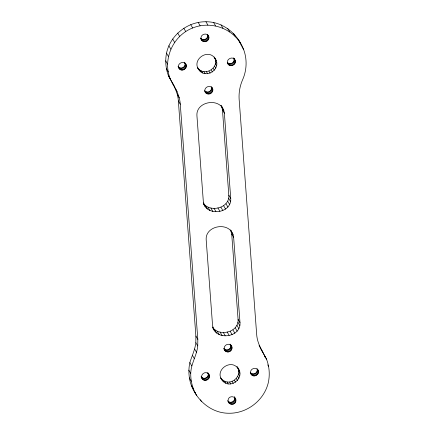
<?xml version="1.0" encoding="UTF-8"?>
<svg xmlns="http://www.w3.org/2000/svg" width="435" height="435" viewBox="0 0 435 435"><rect width="100%" height="100%" fill="white"/><g stroke="black" fill="none" stroke-linecap="round" stroke-linejoin="round"><path stroke-width="0.65" d="M195.821 342.595L195.886 336.043L178.35 100.882C177.888 91.578 172.668 83.759 168.459 75.788C165.702 68.572 165.05 60.731 166.518 53.146C170.341 35.121 187.572 21.511 205.956 21.75C223.182 21.63 237.847 34.088 243.714 49.742C247.259 59.448 246.814 70.318 242.616 79.741C239.957 85.787 238.744 92.361 239.114 98.957L256.65 334.118C257.112 343.422 262.332 351.241 266.541 359.212C269.298 366.428 269.95 374.269 268.482 381.854C264.659 399.879 247.428 413.489 229.044 413.25C211.818 413.37 197.153 400.912 191.286 385.258C188.692 377.971 188.208 370.12 189.85 362.567C191.917 355.917 195.125 349.599 195.821 342.595L197.746 345.95C196.832 355.531 190.883 363.818 190.731 373.556C190.617 381.267 192.656 388.852 196.647 395.448M197.746 345.95L197.816 339.398L180.28 104.237C179.633 93.639 173.277 84.863 168.459 75.788M177.975 66.479C180.34 70.165 186.555 66.957 184.94 62.89C189.948 67.42 180.884 73.673 178.551 67.485M202.373 40.857L201.215 38.845C204.053 41.412 208.909 38.079 207.5 34.512C212.699 39.438 202.737 45.381 200.823 38.601M206.277 93.215L205.119 91.203C207.957 93.77 212.813 90.436 211.405 86.869C216.744 92.084 206.092 97.788 204.553 90.562M214.444 57.431C223.797 69.078 203.498 81.394 197.61 67.642C204.129 77.805 220.828 67.077 214.156 56.985M207.511 372.512C213.672 377.787 203.558 384.66 201.111 376.737C203.482 380.429 209.692 377.221 208.077 373.154M228.837 64.837L227.679 62.825C230.517 65.391 235.373 62.058 233.965 58.491C239.168 63.418 229.201 69.361 227.287 62.58M221.41 105.879L223.759 110.256L224.384 113.23L230.746 198.556C231.822 213.128 207.805 216.744 203.373 203.341C210.333 212.922 229.854 208.088 228.815 195.201L222.454 109.876L221.828 106.901L220.996 105.281M230.071 344.134C236.232 349.408 226.118 356.281 223.672 348.359C226.042 352.051 232.252 348.843 230.637 344.776M213.036 327.892C220.224 336.907 239.114 331.938 238.07 319.301L231.708 233.981L230.528 229.925M227.576 400.717C229.946 404.403 236.156 401.195 234.541 397.128M212.949 328.001C217.739 340.871 241.12 336.913 240 322.661L233.638 237.336L233.013 234.362L230.985 230.545M235.852 401.152C236.95 396.203 228.848 394.893 228.125 399.825C227.026 404.767 235.128 406.078 235.852 401.152L234.693 399.14M222.454 379.771C230.534 387.117 243.589 375.492 237.004 366.683C247.58 378.238 227.304 392.294 220.746 377.906L223.612 381.789M251.979 375.101L250.821 373.089C253.659 375.655 258.515 372.316 257.101 368.749C262.305 373.681 252.343 379.624 250.429 372.844M170.389 79.148C162.152 59.617 173.027 35.501 192.667 27.987C209.54 21.054 230.528 27.361 240.283 42.907M235.123 60.503C233.307 55.125 224.846 59.492 228.157 64.092M186.098 64.902C184.282 59.524 175.822 63.891 179.128 68.491M230.653 345.14C227.418 342.204 222.198 346.853 224.83 350.376M208.088 373.518C204.858 370.582 199.638 375.231 202.27 378.754M215.026 58.437C208.24 47.986 191.34 59.606 198.768 69.66M212.563 88.881C210.747 83.504 202.286 87.87 205.597 92.47M222.372 107.559C215.407 97.973 195.891 102.807 196.93 115.699L203.292 201.019L203.917 203.993L205.304 206.696M231.627 231.659C224.667 222.078 205.146 226.912 206.185 239.799L212.546 325.124L213.172 328.099L214.558 330.801M238.162 368.701C231.376 358.25 214.482 369.864 221.904 379.918M194.717 392.093L195.511 393.093M241.784 46.387L243.714 49.742M233.617 33.538L235.547 36.893M227.766 28.585L229.696 31.94M221.029 24.882L222.959 28.237M213.661 22.571L215.591 25.931M234.079 58.594L234.661 59.6M233.399 57.85L233.976 58.855M234.171 59.481L235.33 61.493M234.112 60.498L235.27 62.509M233.791 61.465L234.949 63.483M233.231 62.325L234.389 64.342M232.464 63.015L233.622 65.027M231.545 63.488L232.703 65.5M230.539 63.711L231.697 65.723M205.956 21.75L207.886 25.105M229.517 63.668L230.675 65.685M228.538 63.369L229.696 65.38M207.707 35.501L208.865 37.519M207.647 36.518L208.805 38.53M207.326 37.492L208.485 39.503M198.213 22.446L200.143 25.801M206.761 38.351L207.919 40.363M205.994 39.036L207.152 41.053M205.081 39.509L206.239 41.526M215.02 58.676L216.179 60.688M204.075 39.732L205.233 41.749M215.542 61.156L216.701 63.167M203.047 39.694L204.205 41.706M202.074 39.389L203.232 41.401M215.396 63.695L216.554 65.707M200.649 38.204L201.693 40.112M190.737 24.632L192.667 27.987M214.591 66.12L215.749 68.132M213.183 68.268L214.341 70.28M211.269 69.991L212.427 72.003M208.974 71.171L210.132 73.183M183.809 28.221L185.74 31.576M206.462 71.731L207.62 73.743M203.895 71.628L205.054 73.64M211.519 86.973L212.101 87.979M211.611 87.859L212.769 89.871M201.459 70.872L202.618 72.884M211.551 88.876L212.71 90.888M221.828 106.901L223.759 110.256M211.231 89.844L212.389 91.861M199.317 69.513L200.475 71.525M222.454 109.876L224.384 113.23M177.708 33.076L179.639 36.431M210.665 90.703L211.823 92.72M209.904 91.394L211.057 93.411M208.985 91.867L210.143 93.878M207.979 92.09L209.137 94.101M206.957 92.051L208.109 94.063M205.978 91.747L207.136 93.759M172.673 39.009L174.604 42.364M184.375 62.248L184.951 63.254M185.147 63.88L186.305 65.897M185.087 64.897L186.245 66.914M184.766 65.87L185.924 67.882M184.201 66.729L185.359 68.741M183.434 67.414L184.592 69.431M182.521 67.887L183.679 69.904M168.894 45.784L170.825 49.144M181.515 68.11L182.673 70.127M180.487 68.072L181.645 70.084M179.514 67.768L180.672 69.785M178.654 67.224L179.813 69.241M166.518 53.146L168.448 56.501M165.643 60.797L167.573 64.152M166.3 68.442L168.231 71.802M172.048 82.547L173.978 85.902M175.191 88.261L177.121 91.616M177.311 94.428L179.242 97.788M178.35 100.882L180.28 104.237M228.815 195.201L230.746 198.556M228.641 198.246L230.572 201.601M227.674 201.155L229.604 204.515M225.982 203.732L227.913 207.093M223.682 205.804L225.613 209.159M220.931 207.218L222.861 210.578M217.919 207.892L219.849 211.247M231.083 231.007L233.013 234.362M231.708 233.981L233.638 237.336M213.993 208.24L215.923 211.6M210.921 208.12L212.851 211.475M207.995 207.212L209.926 210.567M205.423 205.581L207.354 208.936M203.275 202.873L203.917 203.993M259.168 345.624L259.809 346.738M259.14 345.667L262.952 352.453M261.022 349.098L266.541 359.212M267.737 364.878L268.7 366.558M238.07 319.301L240 322.661M237.896 322.351L239.826 325.706M236.928 325.26L238.858 328.621M235.237 327.838L237.167 331.198M257.313 369.745L258.472 371.756M257.254 370.761L258.412 372.773M232.942 329.909L234.873 333.264M256.933 371.729L258.091 373.741M256.367 372.588L257.525 374.6M255.601 373.279L256.759 375.291M254.682 373.752L255.84 375.764M230.191 331.323L232.121 334.678M253.681 373.975L254.839 375.987M252.653 373.931L253.812 375.943M251.68 373.632L252.838 375.644M227.173 331.992L229.104 335.352M250.255 372.447L251.294 374.35M230.925 345.276L231.795 346.787M223.253 332.345L225.183 335.7M230.849 345.765L232.002 347.777M230.789 346.782L231.947 348.794M230.463 347.75L231.621 349.767M229.903 348.609L231.061 350.626M220.175 332.226L222.106 335.581M229.136 349.3L230.294 351.311M228.217 349.773L229.375 351.784M217.25 331.318L219.18 334.673M238.162 368.934L239.321 370.952M227.211 349.996L228.37 352.007M214.678 329.687L216.608 333.041M238.684 371.414L239.837 373.431M226.189 349.952L227.347 351.969M212.53 326.979L213.172 328.099M225.216 349.653L226.374 351.665M224.357 349.109L225.515 351.121M238.532 373.953L239.69 375.971M237.727 376.378L238.886 378.396M236.319 378.532L237.477 380.543M234.405 380.25L235.563 382.267M232.111 381.435L233.269 383.447M229.598 381.99L230.757 384.007M227.037 381.887L228.196 383.904M234.373 396.731L235.699 399.145M234.753 398.123L235.911 400.135M224.601 381.131L225.76 383.148M234.373 400.108L235.531 402.119M233.807 400.967L234.965 402.979M195.886 336.043L197.816 339.398M233.04 401.657L234.199 403.669M232.121 402.13L233.28 404.142M231.121 402.353L232.274 404.365M230.093 402.31L231.251 404.327M229.12 402.011L230.278 404.023M228.261 401.467L229.419 403.479M228.157 401.722L228.734 402.734M194.641 349.06L196.571 352.415M208.196 373.257L209.235 375.166M208.283 374.144L209.442 376.155M208.229 375.16L209.387 377.172M207.903 376.128L209.061 378.146M207.343 376.987L208.501 379.005M206.576 377.678L207.734 379.69M205.657 378.151L206.815 380.163M192.384 355.259L194.314 358.614M204.651 378.374L205.809 380.386M203.629 378.33L204.787 380.348M202.656 378.031L203.808 380.043M201.796 377.488L202.955 379.499M201.231 376.846L201.807 377.852M189.85 362.567L191.781 365.922M188.801 370.196L190.731 373.556M189.29 377.863L191.221 381.218M200.421 399.781L201.383 401.462M191.286 385.258L193.216 388.613M208.659 36.524C207.114 31.76 199.415 34.577 201.231 39.215M258.259 370.767C256.721 365.998 249.016 368.815 250.832 373.453M238.353 39.552L241.496 45.816M264.61 355.852L264.969 357.081"/></g></svg>
